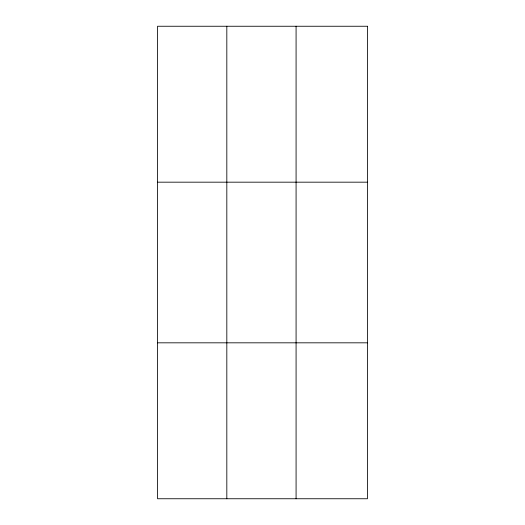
<?xml version="1.0" encoding="UTF-8"?>
<svg xmlns="http://www.w3.org/2000/svg" width="525" height="525" viewBox="0 0 525 525"><rect width="100%" height="100%" fill="white"/><g stroke="black" fill="none" stroke-linecap="round" stroke-linejoin="round"><path stroke-width="0.79" d="M226.82 498.75L226.82 26.25M296.08 498.75L296.08 26.25M157.553 182.175L367.447 182.175M157.553 342.825L367.447 342.825M367.447 26.25L367.447 498.75L157.553 498.75L157.553 26.25L367.447 26.25"/></g></svg>
